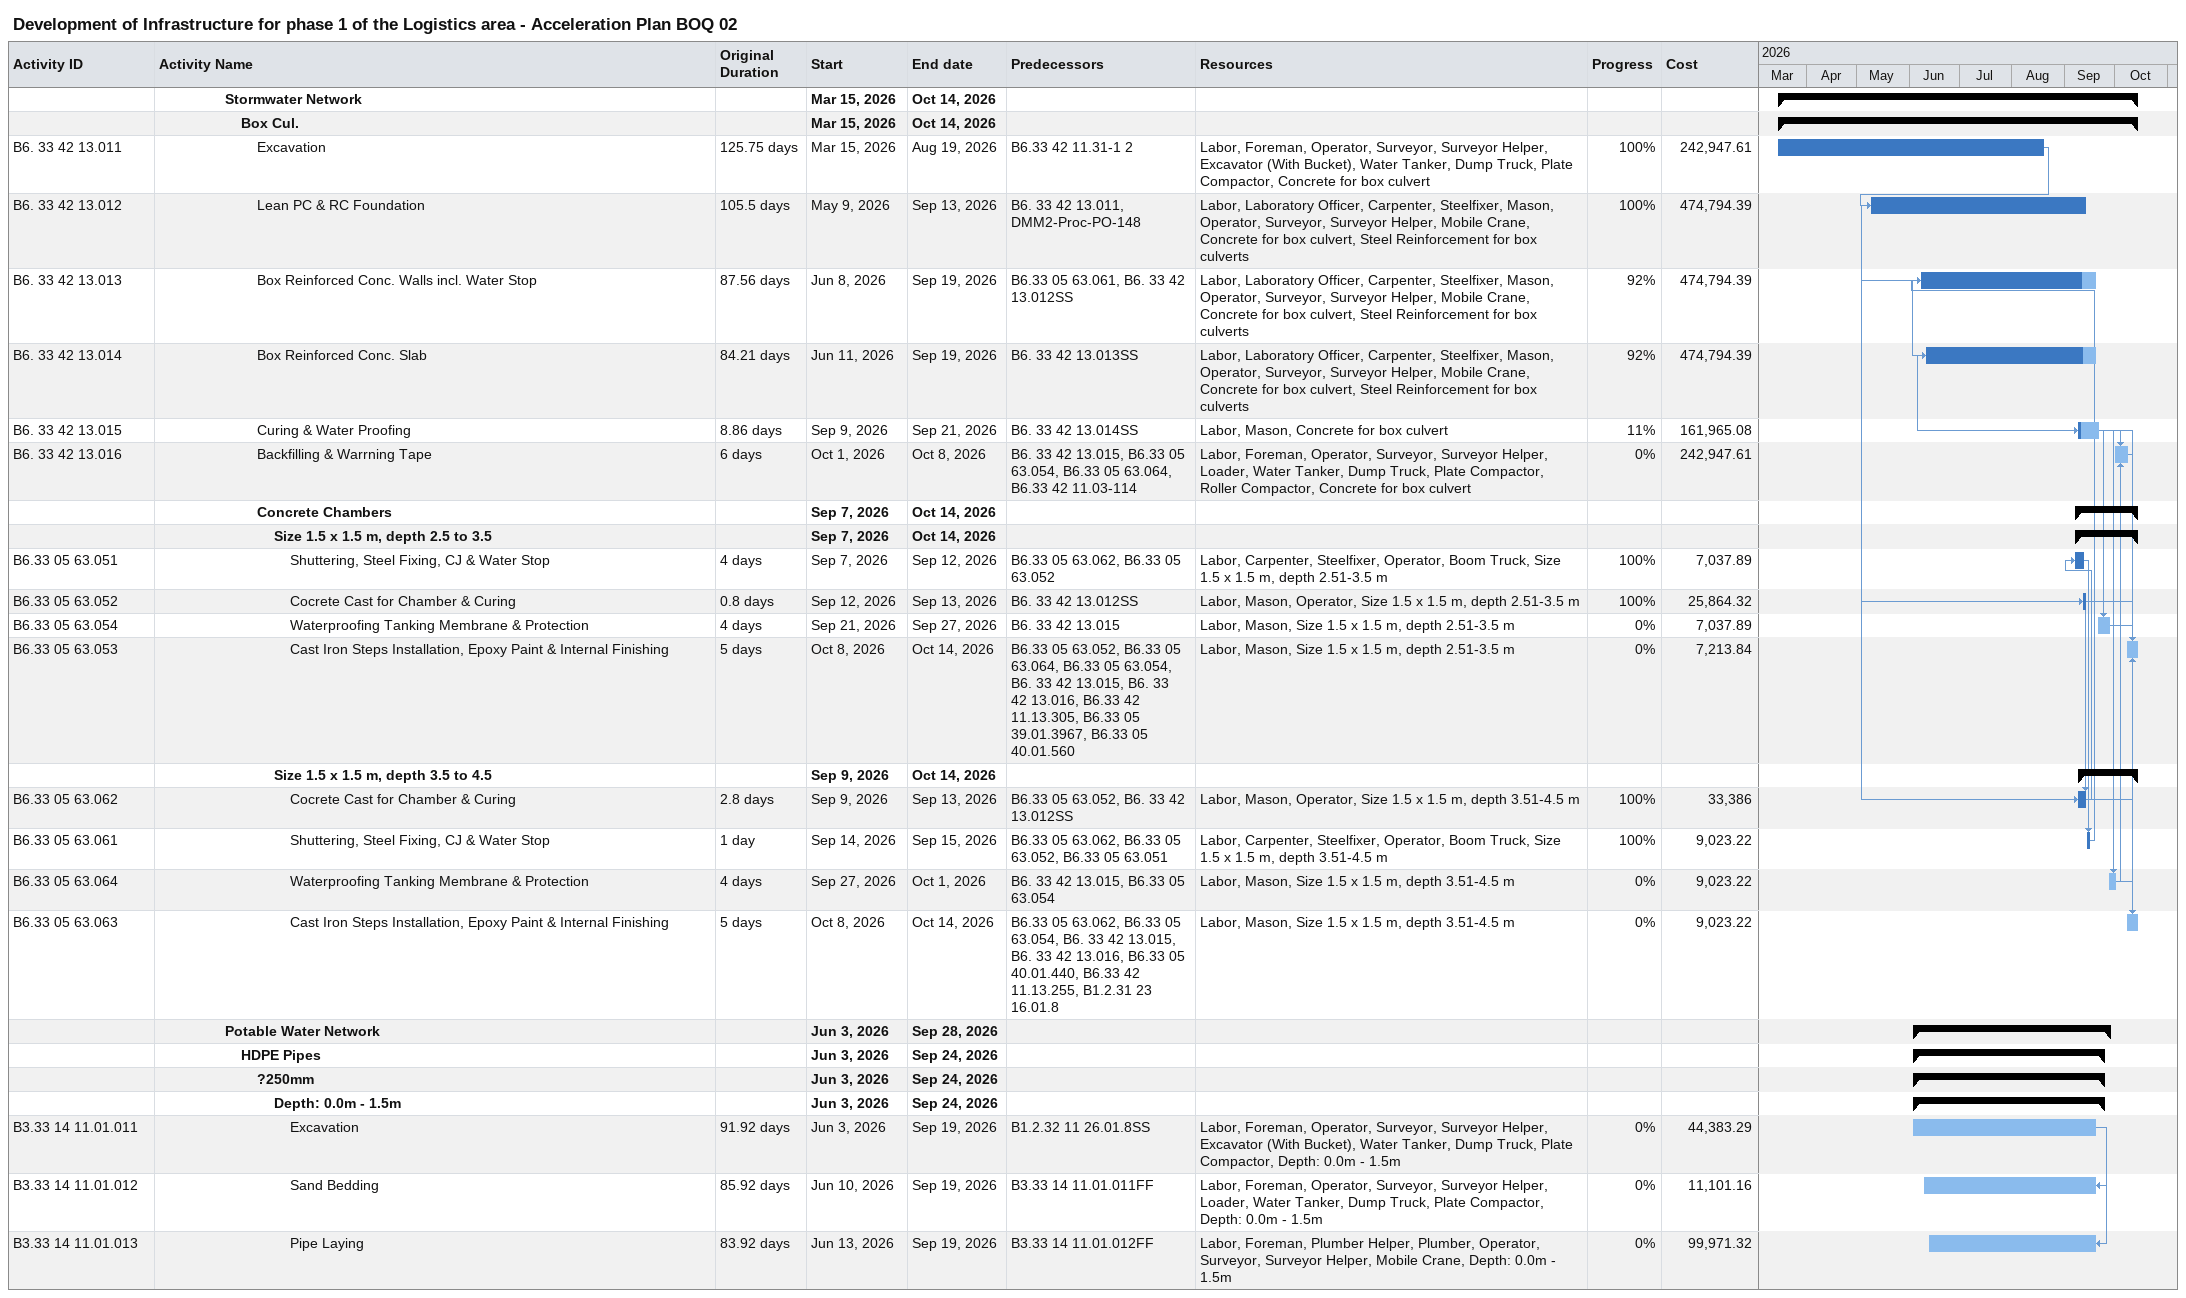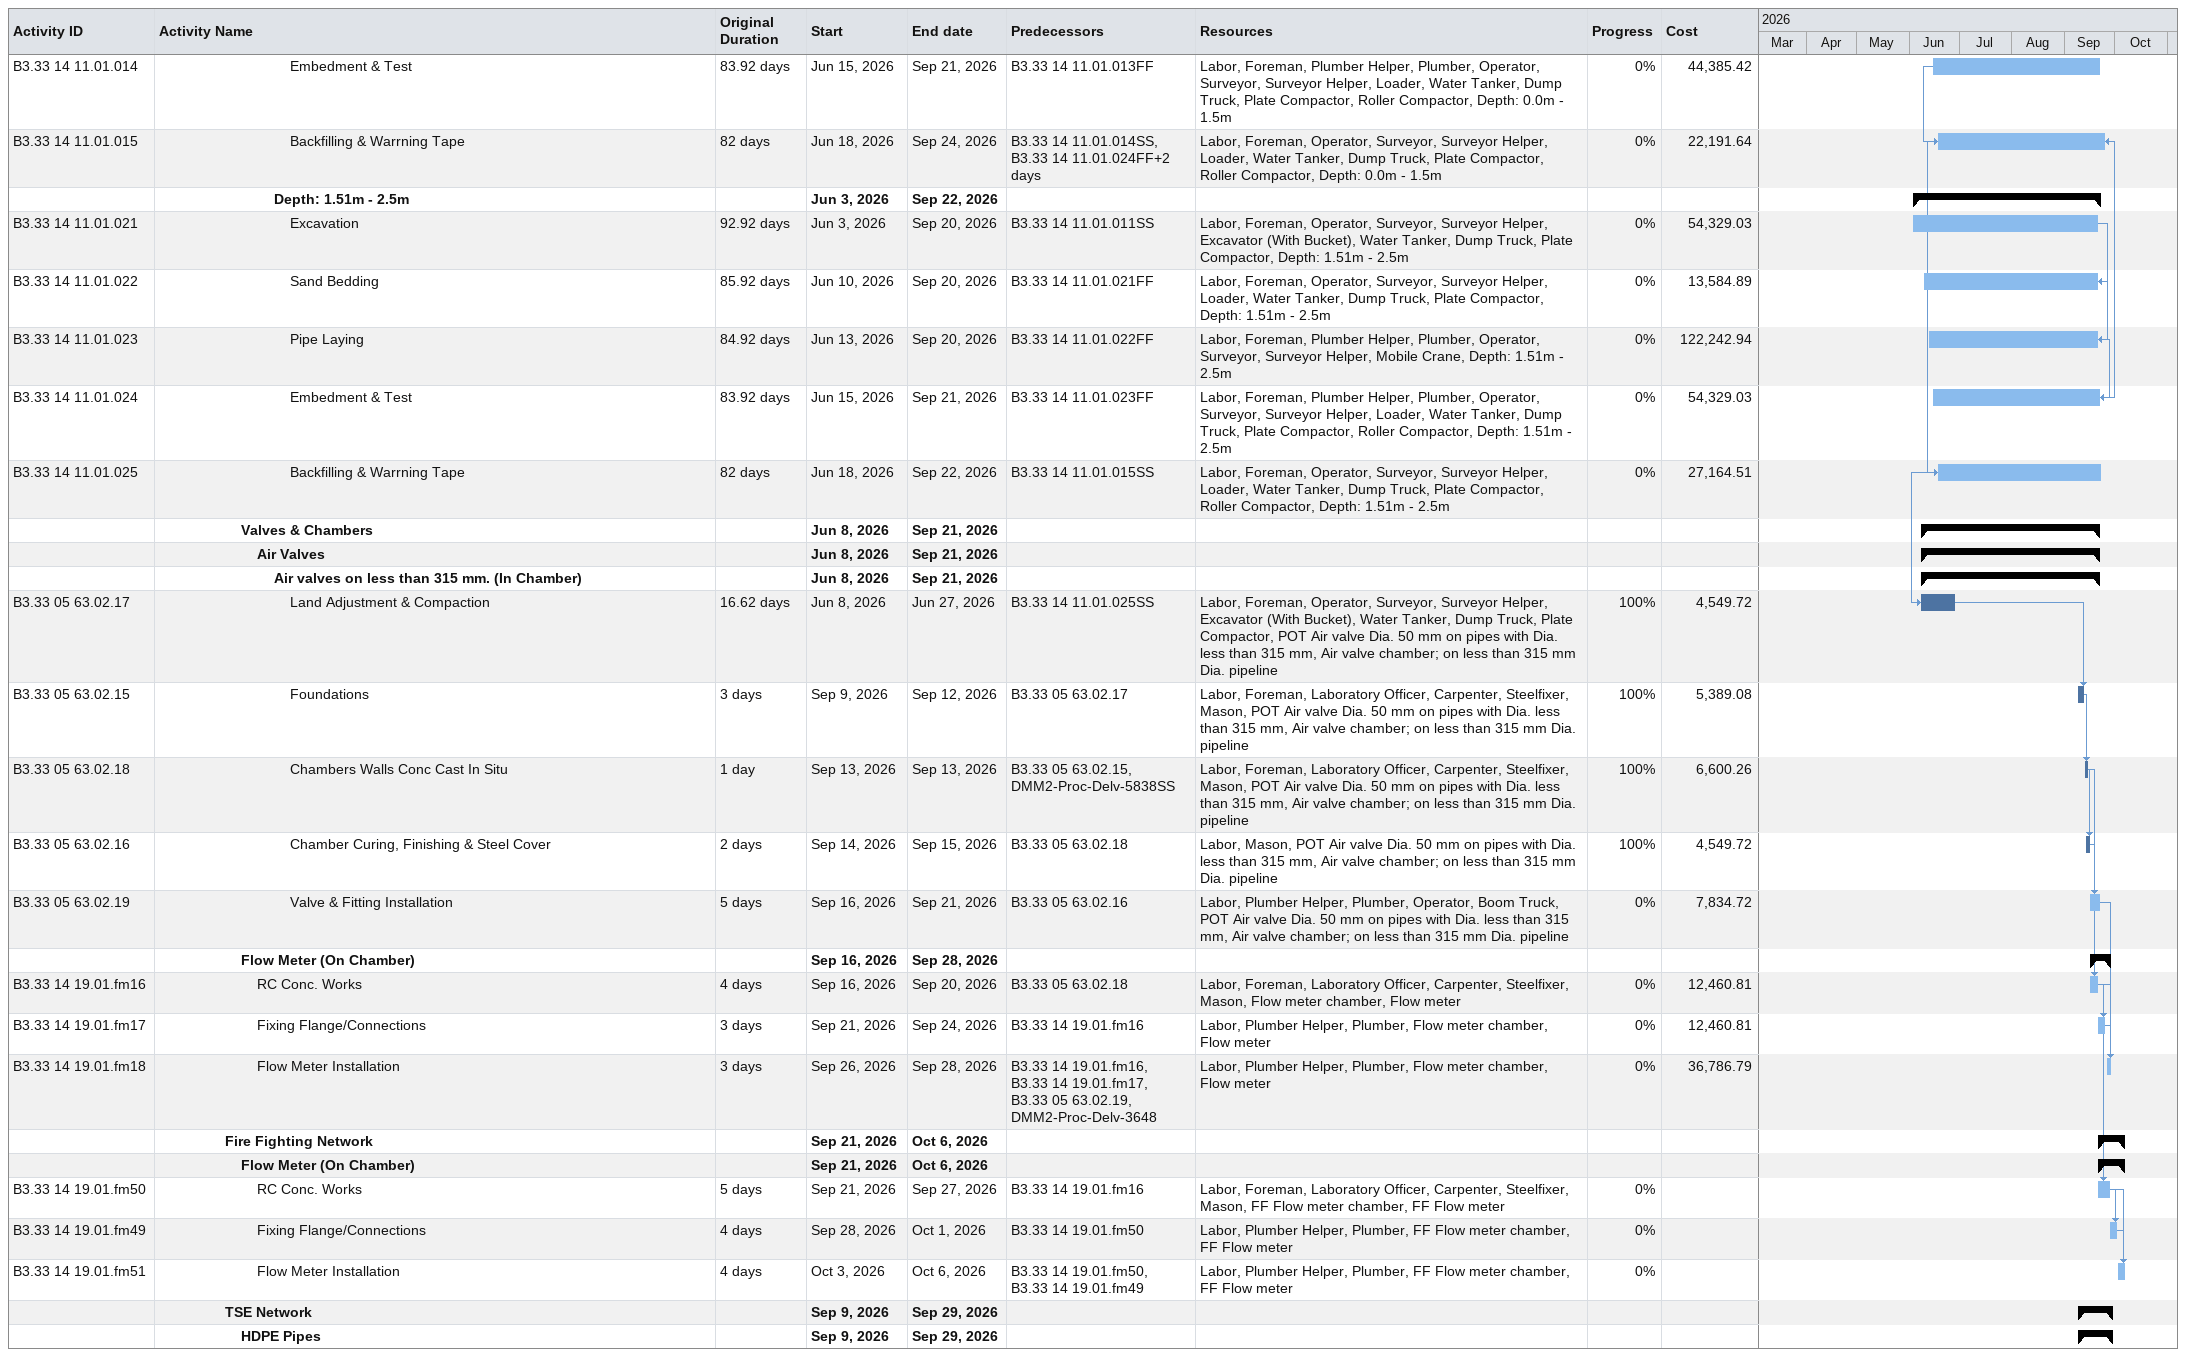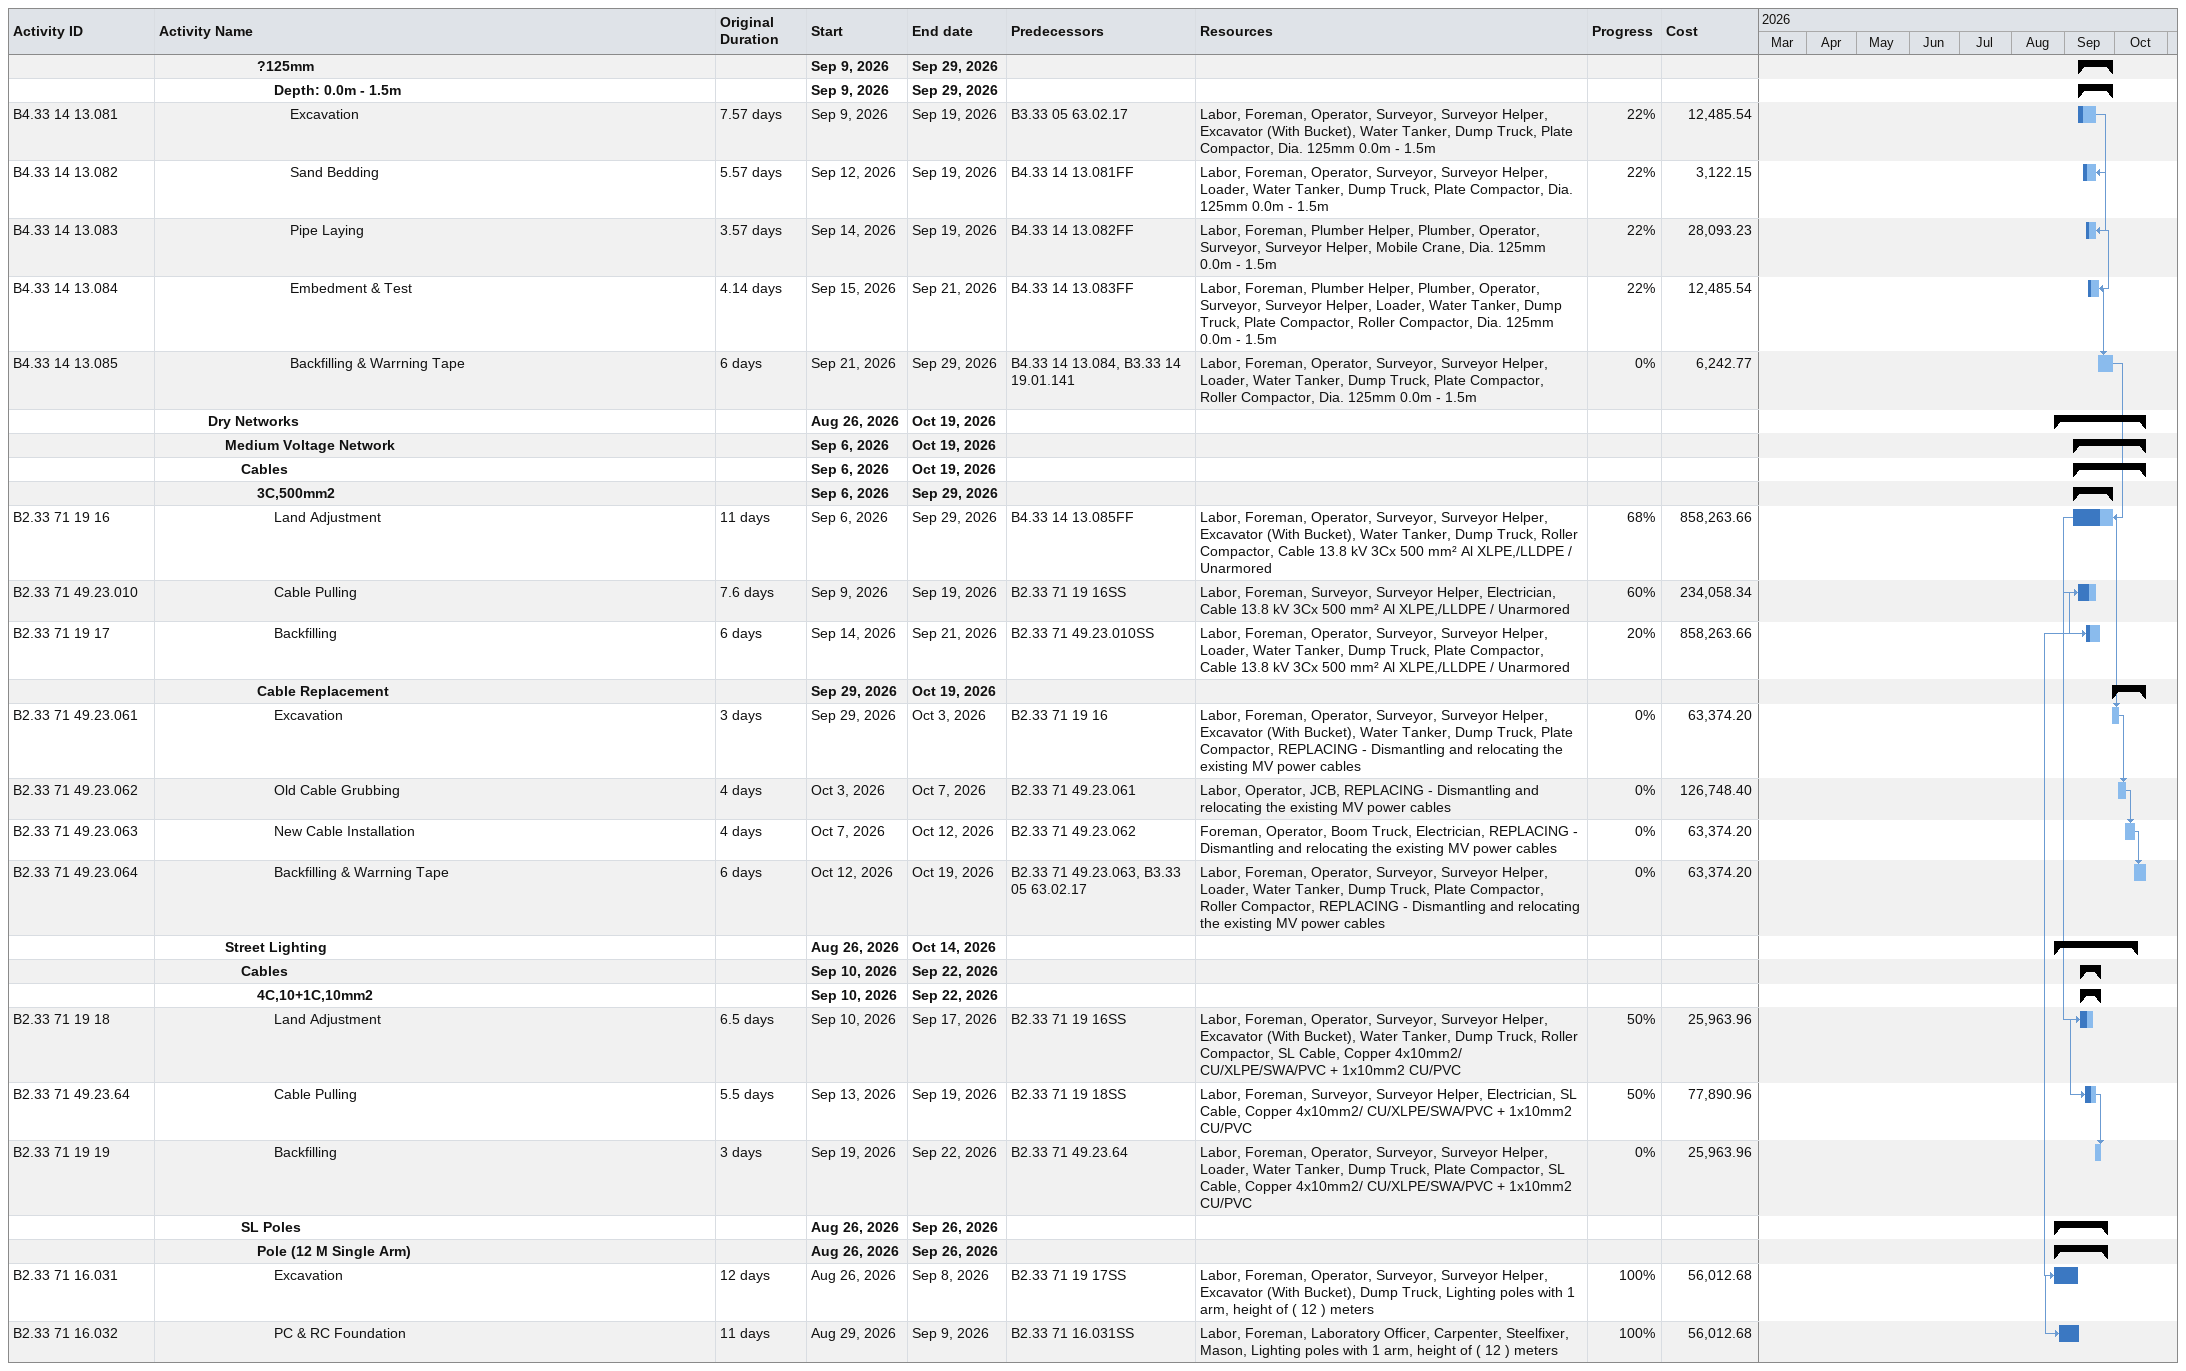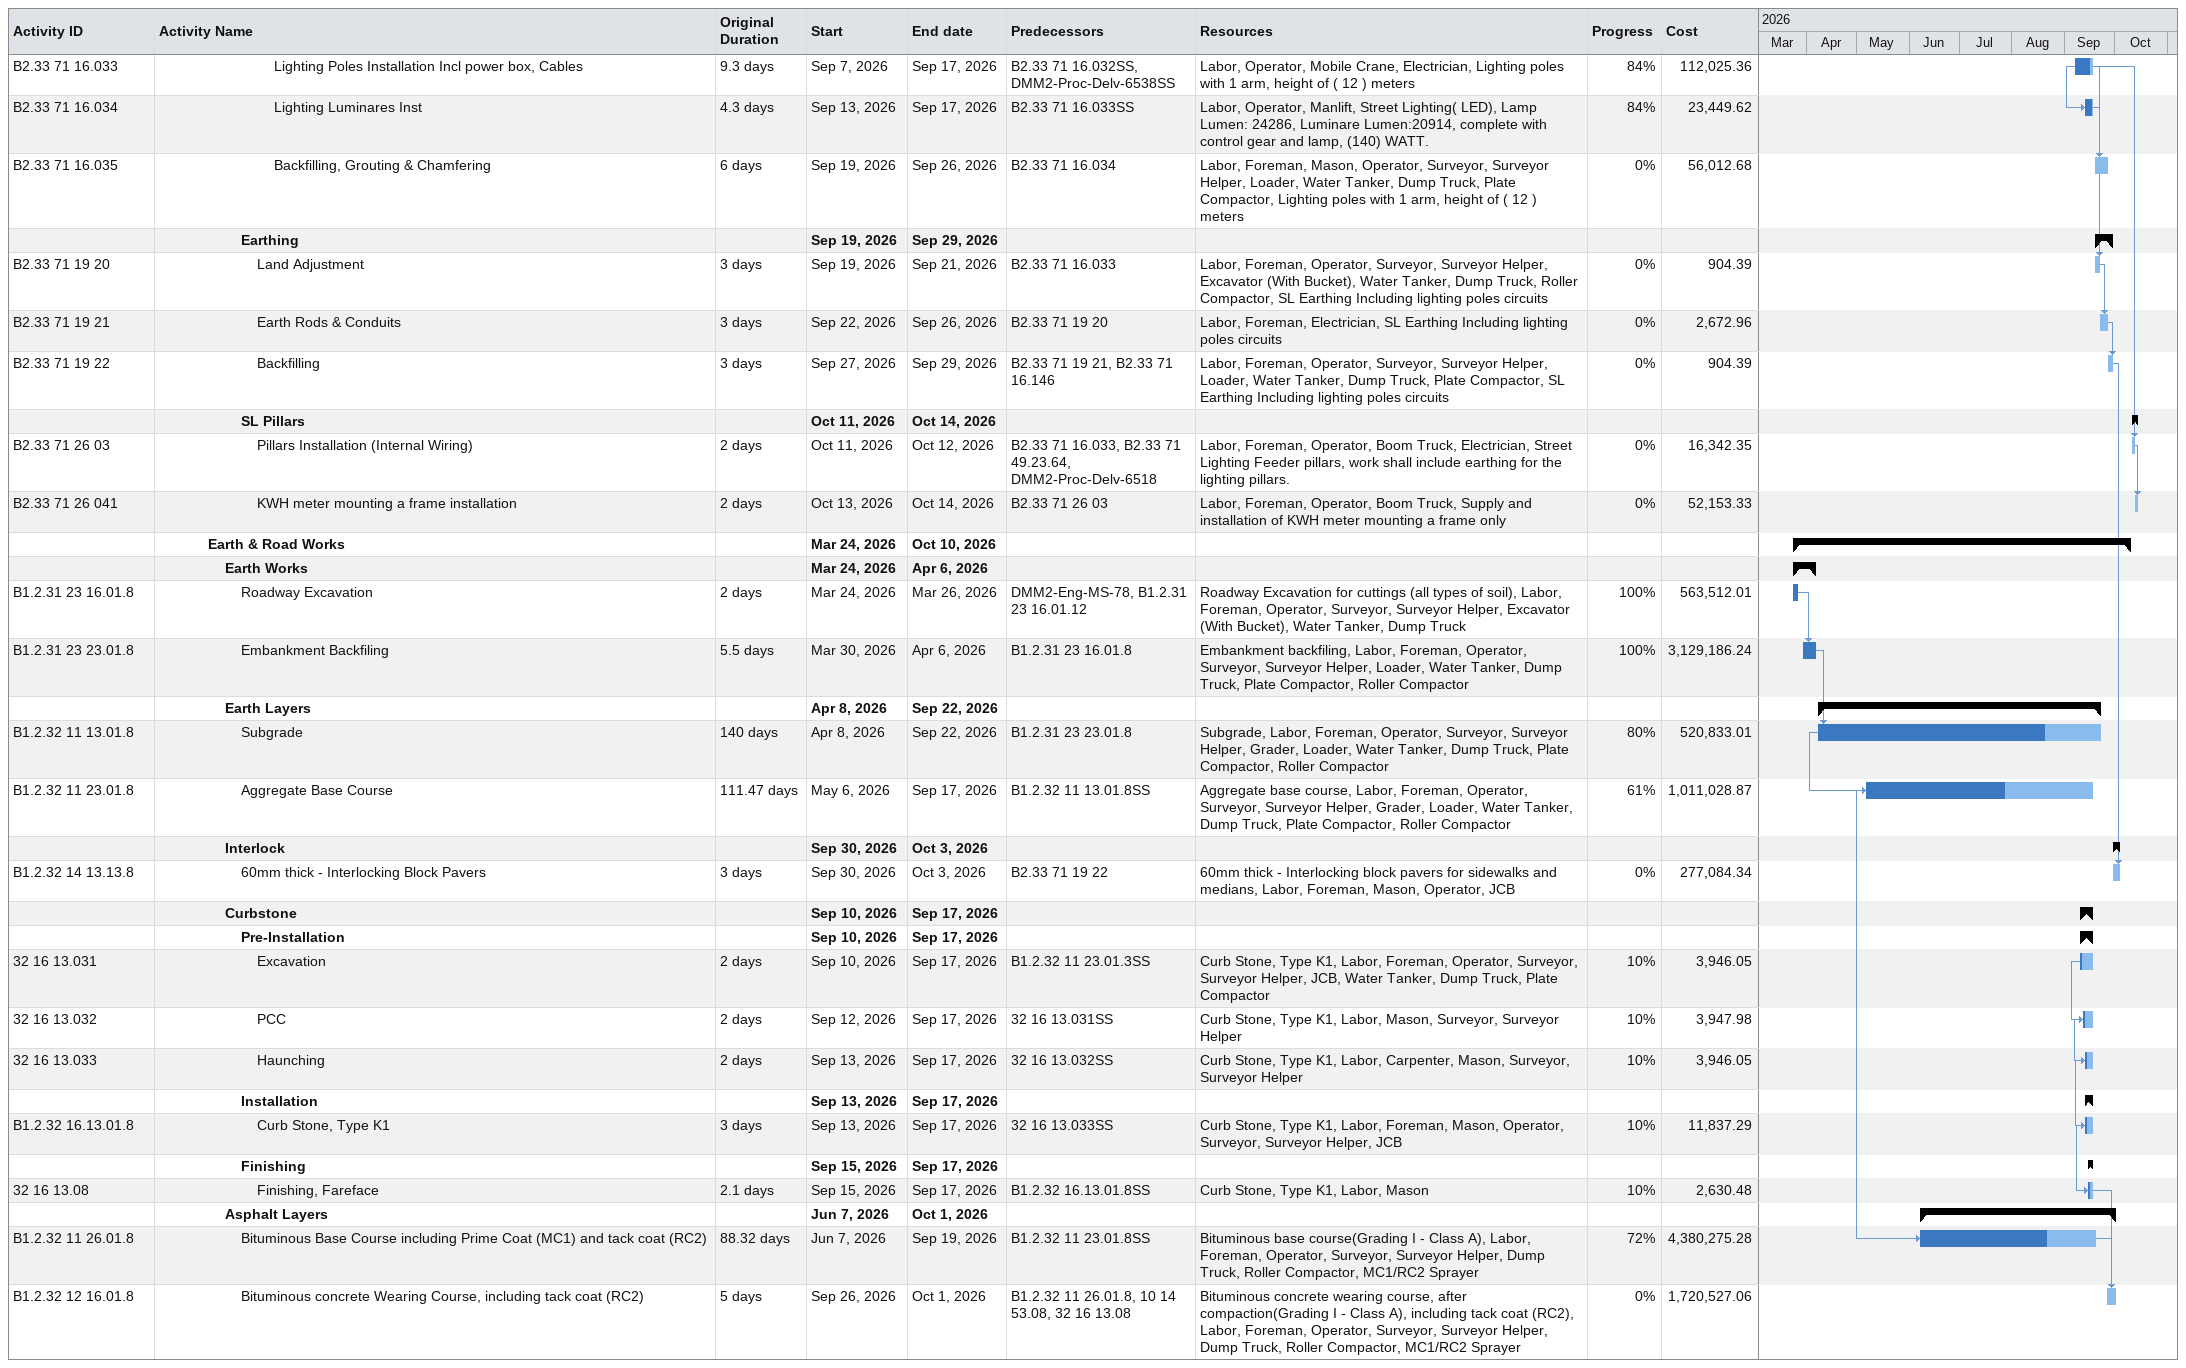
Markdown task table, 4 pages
Development of Infrastructure for phase 1 of the Logistics area - Acceleration Plan BOQ 02

| ID | Level | Task | Original duration | Start | Finish | Predecessors | Resources | % complete | Cost |
|---|---|---|---|---|---|---|---|---|---|
|  | 5 | **Stormwater Network** |  | 2026-03-15 | 2026-10-14 |  |  |  |  |
|  | 6 | **Box Cul.** |  | 2026-03-15 | 2026-10-14 |  |  |  |  |
| B6. 33 42 13.011 | 7 | Excavation | 125.75d | 2026-03-15 | 2026-08-19 | B6.33 42 11.31-1 2 | Labor, Foreman, Operator, Surveyor, Surveyor Helper, Excavator (With Bucket), Water Tanker, Dump Truck, Plate Compactor, Concrete for box culvert | 100 | 242947.61 |
| B6. 33 42 13.012 | 7 | Lean PC & RC Foundation | 105.5d | 2026-05-09 | 2026-09-13 | B6. 33 42 13.011, DMM2-Proc-PO-148 | Labor, Laboratory Officer, Carpenter, Steelfixer, Mason, Operator, Surveyor, Surveyor Helper, Mobile Crane, Concrete for box culvert, Steel Reinforcement for box culverts | 100 | 474794.39 |
| B6. 33 42 13.013 | 7 | Box Reinforced Conc. Walls incl. Water Stop | 87.56d | 2026-06-08 | 2026-09-19 | B6.33 05 63.061, B6. 33 42 13.012SS | Labor, Laboratory Officer, Carpenter, Steelfixer, Mason, Operator, Surveyor, Surveyor Helper, Mobile Crane, Concrete for box culvert, Steel Reinforcement for box culverts | 92 | 474794.39 |
| B6. 33 42 13.014 | 7 | Box Reinforced Conc. Slab | 84.21d | 2026-06-11 | 2026-09-19 | B6. 33 42 13.013SS | Labor, Laboratory Officer, Carpenter, Steelfixer, Mason, Operator, Surveyor, Surveyor Helper, Mobile Crane, Concrete for box culvert, Steel Reinforcement for box culverts | 92 | 474794.39 |
| B6. 33 42 13.015 | 7 | Curing & Water Proofing | 8.86d | 2026-09-09 | 2026-09-21 | B6. 33 42 13.014SS | Labor, Mason, Concrete for box culvert | 11 | 161965.08 |
| B6. 33 42 13.016 | 7 | Backfilling & Warrning Tape | 6d | 2026-10-01 | 2026-10-08 | B6. 33 42 13.015, B6.33 05 63.054, B6.33 05 63.064, B6.33 42 11.03-114 | Labor, Foreman, Operator, Surveyor, Surveyor Helper, Loader, Water Tanker, Dump Truck, Plate Compactor, Roller Compactor, Concrete for box culvert | 0 | 242947.61 |
|  | 7 | **Concrete Chambers** |  | 2026-09-07 | 2026-10-14 |  |  |  |  |
|  | 8 | **Size 1.5 x 1.5 m, depth 2.5 to 3.5** |  | 2026-09-07 | 2026-10-14 |  |  |  |  |
| B6.33 05 63.051 | 9 | Shuttering, Steel Fixing, CJ & Water Stop | 4d | 2026-09-07 | 2026-09-12 | B6.33 05 63.062, B6.33 05 63.052 | Labor, Carpenter, Steelfixer, Operator, Boom Truck, Size 1.5 x 1.5 m, depth 2.51-3.5 m | 100 | 7037.89 |
| B6.33 05 63.052 | 9 | Cocrete Cast for Chamber & Curing | 0.8d | 2026-09-12 | 2026-09-13 | B6. 33 42 13.012SS | Labor, Mason, Operator, Size 1.5 x 1.5 m, depth 2.51-3.5 m | 100 | 25864.32 |
| B6.33 05 63.054 | 9 | Waterproofing Tanking Membrane & Protection | 4d | 2026-09-21 | 2026-09-27 | B6. 33 42 13.015 | Labor, Mason, Size 1.5 x 1.5 m, depth 2.51-3.5 m | 0 | 7037.89 |
| B6.33 05 63.053 | 9 | Cast Iron Steps Installation, Epoxy Paint & Internal Finishing | 5d | 2026-10-08 | 2026-10-14 | B6.33 05 63.052, B6.33 05 63.064, B6.33 05 63.054, B6. 33 42 13.015, B6. 33 42 13.016, B6.33 42 11.13.305, B6.33 05 39.01.3967, B6.33 05 40.01.560 | Labor, Mason, Size 1.5 x 1.5 m, depth 2.51-3.5 m | 0 | 7213.84 |
|  | 8 | **Size 1.5 x 1.5 m, depth 3.5 to 4.5** |  | 2026-09-09 | 2026-10-14 |  |  |  |  |
| B6.33 05 63.062 | 9 | Cocrete Cast for Chamber & Curing | 2.8d | 2026-09-09 | 2026-09-13 | B6.33 05 63.052, B6. 33 42 13.012SS | Labor, Mason, Operator, Size 1.5 x 1.5 m, depth 3.51-4.5 m | 100 | 33386 |
| B6.33 05 63.061 | 9 | Shuttering, Steel Fixing, CJ & Water Stop | 1d | 2026-09-14 | 2026-09-15 | B6.33 05 63.062, B6.33 05 63.052, B6.33 05 63.051 | Labor, Carpenter, Steelfixer, Operator, Boom Truck, Size 1.5 x 1.5 m, depth 3.51-4.5 m | 100 | 9023.22 |
| B6.33 05 63.064 | 9 | Waterproofing Tanking Membrane & Protection | 4d | 2026-09-27 | 2026-10-01 | B6. 33 42 13.015, B6.33 05 63.054 | Labor, Mason, Size 1.5 x 1.5 m, depth 3.51-4.5 m | 0 | 9023.22 |
| B6.33 05 63.063 | 9 | Cast Iron Steps Installation, Epoxy Paint & Internal Finishing | 5d | 2026-10-08 | 2026-10-14 | B6.33 05 63.062, B6.33 05 63.054, B6. 33 42 13.015, B6. 33 42 13.016, B6.33 05 40.01.440, B6.33 42 11.13.255, B1.2.31 23 16.01.8 | Labor, Mason, Size 1.5 x 1.5 m, depth 3.51-4.5 m | 0 | 9023.22 |
|  | 5 | **Potable Water Network** |  | 2026-06-03 | 2026-09-28 |  |  |  |  |
|  | 6 | **HDPE Pipes** |  | 2026-06-03 | 2026-09-24 |  |  |  |  |
|  | 7 | **?250mm** |  | 2026-06-03 | 2026-09-24 |  |  |  |  |
|  | 8 | **Depth: 0.0m - 1.5m** |  | 2026-06-03 | 2026-09-24 |  |  |  |  |
| B3.33 14 11.01.011 | 9 | Excavation | 91.92d | 2026-06-03 | 2026-09-19 | B1.2.32 11 26.01.8SS | Labor, Foreman, Operator, Surveyor, Surveyor Helper, Excavator (With Bucket), Water Tanker, Dump Truck, Plate Compactor, Depth: 0.0m - 1.5m | 0 | 44383.29 |
| B3.33 14 11.01.012 | 9 | Sand Bedding | 85.92d | 2026-06-10 | 2026-09-19 | B3.33 14 11.01.011FF | Labor, Foreman, Operator, Surveyor, Surveyor Helper, Loader, Water Tanker, Dump Truck, Plate Compactor, Depth: 0.0m - 1.5m | 0 | 11101.16 |
| B3.33 14 11.01.013 | 9 | Pipe Laying | 83.92d | 2026-06-13 | 2026-09-19 | B3.33 14 11.01.012FF | Labor, Foreman, Plumber Helper, Plumber, Operator, Surveyor, Surveyor Helper, Mobile Crane, Depth: 0.0m - 1.5m | 0 | 99971.32 |
| B3.33 14 11.01.014 | 9 | Embedment & Test | 83.92d | 2026-06-15 | 2026-09-21 | B3.33 14 11.01.013FF | Labor, Foreman, Plumber Helper, Plumber, Operator, Surveyor, Surveyor Helper, Loader, Water Tanker, Dump Truck, Plate Compactor, Roller Compactor, Depth: 0.0m - 1.5m | 0 | 44385.42 |
| B3.33 14 11.01.015 | 9 | Backfilling & Warrning Tape | 82d | 2026-06-18 | 2026-09-24 | B3.33 14 11.01.014SS, B3.33 14 11.01.024FF+2d | Labor, Foreman, Operator, Surveyor, Surveyor Helper, Loader, Water Tanker, Dump Truck, Plate Compactor, Roller Compactor, Depth: 0.0m - 1.5m | 0 | 22191.64 |
|  | 8 | **Depth: 1.51m - 2.5m** |  | 2026-06-03 | 2026-09-22 |  |  |  |  |
| B3.33 14 11.01.021 | 9 | Excavation | 92.92d | 2026-06-03 | 2026-09-20 | B3.33 14 11.01.011SS | Labor, Foreman, Operator, Surveyor, Surveyor Helper, Excavator (With Bucket), Water Tanker, Dump Truck, Plate Compactor, Depth: 1.51m - 2.5m | 0 | 54329.03 |
| B3.33 14 11.01.022 | 9 | Sand Bedding | 85.92d | 2026-06-10 | 2026-09-20 | B3.33 14 11.01.021FF | Labor, Foreman, Operator, Surveyor, Surveyor Helper, Loader, Water Tanker, Dump Truck, Plate Compactor, Depth: 1.51m - 2.5m | 0 | 13584.89 |
| B3.33 14 11.01.023 | 9 | Pipe Laying | 84.92d | 2026-06-13 | 2026-09-20 | B3.33 14 11.01.022FF | Labor, Foreman, Plumber Helper, Plumber, Operator, Surveyor, Surveyor Helper, Mobile Crane, Depth: 1.51m - 2.5m | 0 | 122242.94 |
| B3.33 14 11.01.024 | 9 | Embedment & Test | 83.92d | 2026-06-15 | 2026-09-21 | B3.33 14 11.01.023FF | Labor, Foreman, Plumber Helper, Plumber, Operator, Surveyor, Surveyor Helper, Loader, Water Tanker, Dump Truck, Plate Compactor, Roller Compactor, Depth: 1.51m - 2.5m | 0 | 54329.03 |
| B3.33 14 11.01.025 | 9 | Backfilling & Warrning Tape | 82d | 2026-06-18 | 2026-09-22 | B3.33 14 11.01.015SS | Labor, Foreman, Operator, Surveyor, Surveyor Helper, Loader, Water Tanker, Dump Truck, Plate Compactor, Roller Compactor, Depth: 1.51m - 2.5m | 0 | 27164.51 |
|  | 6 | **Valves & Chambers** |  | 2026-06-08 | 2026-09-21 |  |  |  |  |
|  | 7 | **Air Valves** |  | 2026-06-08 | 2026-09-21 |  |  |  |  |
|  | 8 | **Air valves on less than 315 mm. (In Chamber)** |  | 2026-06-08 | 2026-09-21 |  |  |  |  |
| B3.33 05 63.02.17 | 9 | Land Adjustment & Compaction | 16.62d | 2026-06-08 | 2026-06-27 | B3.33 14 11.01.025SS | Labor, Foreman, Operator, Surveyor, Surveyor Helper, Excavator (With Bucket), Water Tanker, Dump Truck, Plate Compactor, POT Air valve Dia. 50 mm on pipes with Dia. less than 315 mm, Air valve chamber; on less than 315 mm Dia. pipeline | 100 | 4549.72 |
| B3.33 05 63.02.15 | 9 | Foundations | 3d | 2026-09-09 | 2026-09-12 | B3.33 05 63.02.17 | Labor, Foreman, Laboratory Officer, Carpenter, Steelfixer, Mason, POT Air valve Dia. 50 mm on pipes with Dia. less than 315 mm, Air valve chamber; on less than 315 mm Dia. pipeline | 100 | 5389.08 |
| B3.33 05 63.02.18 | 9 | Chambers Walls Conc Cast In Situ | 1d | 2026-09-13 | 2026-09-13 | B3.33 05 63.02.15, DMM2-Proc-Delv-5838SS | Labor, Foreman, Laboratory Officer, Carpenter, Steelfixer, Mason, POT Air valve Dia. 50 mm on pipes with Dia. less than 315 mm, Air valve chamber; on less than 315 mm Dia. pipeline | 100 | 6600.26 |
| B3.33 05 63.02.16 | 9 | Chamber Curing, Finishing & Steel Cover | 2d | 2026-09-14 | 2026-09-15 | B3.33 05 63.02.18 | Labor, Mason, POT Air valve Dia. 50 mm on pipes with Dia. less than 315 mm, Air valve chamber; on less than 315 mm Dia. pipeline | 100 | 4549.72 |
| B3.33 05 63.02.19 | 9 | Valve & Fitting Installation | 5d | 2026-09-16 | 2026-09-21 | B3.33 05 63.02.16 | Labor, Plumber Helper, Plumber, Operator, Boom Truck, POT Air valve Dia. 50 mm on pipes with Dia. less than 315 mm, Air valve chamber; on less than 315 mm Dia. pipeline | 0 | 7834.72 |
|  | 6 | **Flow Meter (On Chamber)** |  | 2026-09-16 | 2026-09-28 |  |  |  |  |
| B3.33 14 19.01.fm16 | 7 | RC Conc. Works | 4d | 2026-09-16 | 2026-09-20 | B3.33 05 63.02.18 | Labor, Foreman, Laboratory Officer, Carpenter, Steelfixer, Mason, Flow meter chamber, Flow meter | 0 | 12460.81 |
| B3.33 14 19.01.fm17 | 7 | Fixing Flange/Connections | 3d | 2026-09-21 | 2026-09-24 | B3.33 14 19.01.fm16 | Labor, Plumber Helper, Plumber, Flow meter chamber, Flow meter | 0 | 12460.81 |
| B3.33 14 19.01.fm18 | 7 | Flow Meter Installation | 3d | 2026-09-26 | 2026-09-28 | B3.33 14 19.01.fm16, B3.33 14 19.01.fm17, B3.33 05 63.02.19, DMM2-Proc-Delv-3648 | Labor, Plumber Helper, Plumber, Flow meter chamber, Flow meter | 0 | 36786.79 |
|  | 5 | **Fire Fighting Network** |  | 2026-09-21 | 2026-10-06 |  |  |  |  |
|  | 6 | **Flow Meter (On Chamber)** |  | 2026-09-21 | 2026-10-06 |  |  |  |  |
| B3.33 14 19.01.fm50 | 7 | RC Conc. Works | 5d | 2026-09-21 | 2026-09-27 | B3.33 14 19.01.fm16 | Labor, Foreman, Laboratory Officer, Carpenter, Steelfixer, Mason, FF Flow meter chamber, FF Flow meter | 0 |  |
| B3.33 14 19.01.fm49 | 7 | Fixing Flange/Connections | 4d | 2026-09-28 | 2026-10-01 | B3.33 14 19.01.fm50 | Labor, Plumber Helper, Plumber, FF Flow meter chamber, FF Flow meter | 0 |  |
| B3.33 14 19.01.fm51 | 7 | Flow Meter Installation | 4d | 2026-10-03 | 2026-10-06 | B3.33 14 19.01.fm50, B3.33 14 19.01.fm49 | Labor, Plumber Helper, Plumber, FF Flow meter chamber, FF Flow meter | 0 |  |
|  | 5 | **TSE Network** |  | 2026-09-09 | 2026-09-29 |  |  |  |  |
|  | 6 | **HDPE Pipes** |  | 2026-09-09 | 2026-09-29 |  |  |  |  |
|  | 7 | **?125mm** |  | 2026-09-09 | 2026-09-29 |  |  |  |  |
|  | 8 | **Depth: 0.0m - 1.5m** |  | 2026-09-09 | 2026-09-29 |  |  |  |  |
| B4.33 14 13.081 | 9 | Excavation | 7.57d | 2026-09-09 | 2026-09-19 | B3.33 05 63.02.17 | Labor, Foreman, Operator, Surveyor, Surveyor Helper, Excavator (With Bucket), Water Tanker, Dump Truck, Plate Compactor, Dia. 125mm 0.0m - 1.5m | 22 | 12485.54 |
| B4.33 14 13.082 | 9 | Sand Bedding | 5.57d | 2026-09-12 | 2026-09-19 | B4.33 14 13.081FF | Labor, Foreman, Operator, Surveyor, Surveyor Helper, Loader, Water Tanker, Dump Truck, Plate Compactor, Dia. 125mm 0.0m - 1.5m | 22 | 3122.15 |
| B4.33 14 13.083 | 9 | Pipe Laying | 3.57d | 2026-09-14 | 2026-09-19 | B4.33 14 13.082FF | Labor, Foreman, Plumber Helper, Plumber, Operator, Surveyor, Surveyor Helper, Mobile Crane, Dia. 125mm 0.0m - 1.5m | 22 | 28093.23 |
| B4.33 14 13.084 | 9 | Embedment & Test | 4.14d | 2026-09-15 | 2026-09-21 | B4.33 14 13.083FF | Labor, Foreman, Plumber Helper, Plumber, Operator, Surveyor, Surveyor Helper, Loader, Water Tanker, Dump Truck, Plate Compactor, Roller Compactor, Dia. 125mm 0.0m - 1.5m | 22 | 12485.54 |
| B4.33 14 13.085 | 9 | Backfilling & Warrning Tape | 6d | 2026-09-21 | 2026-09-29 | B4.33 14 13.084, B3.33 14 19.01.141 | Labor, Foreman, Operator, Surveyor, Surveyor Helper, Loader, Water Tanker, Dump Truck, Plate Compactor, Roller Compactor, Dia. 125mm 0.0m - 1.5m | 0 | 6242.77 |
|  | 4 | **Dry Networks** |  | 2026-08-26 | 2026-10-19 |  |  |  |  |
|  | 5 | **Medium Voltage Network** |  | 2026-09-06 | 2026-10-19 |  |  |  |  |
|  | 6 | **Cables** |  | 2026-09-06 | 2026-10-19 |  |  |  |  |
|  | 7 | **3C,500mm2** |  | 2026-09-06 | 2026-09-29 |  |  |  |  |
| B2.33 71 19 16 | 8 | Land Adjustment | 11d | 2026-09-06 | 2026-09-29 | B4.33 14 13.085FF | Labor, Foreman, Operator, Surveyor, Surveyor Helper, Excavator (With Bucket), Water Tanker, Dump Truck, Roller Compactor, Cable 13.8 kV 3Cx 500 mm² Al XLPE,/LLDPE / Unarmored | 68 | 858263.66 |
| B2.33 71 49.23.010 | 8 | Cable Pulling | 7.6d | 2026-09-09 | 2026-09-19 | B2.33 71 19 16SS | Labor, Foreman, Surveyor, Surveyor Helper, Electrician, Cable 13.8 kV 3Cx 500 mm² Al XLPE,/LLDPE / Unarmored | 60 | 234058.34 |
| B2.33 71 19 17 | 8 | Backfilling | 6d | 2026-09-14 | 2026-09-21 | B2.33 71 49.23.010SS | Labor, Foreman, Operator, Surveyor, Surveyor Helper, Loader, Water Tanker, Dump Truck, Plate Compactor, Cable 13.8 kV 3Cx 500 mm² Al XLPE,/LLDPE / Unarmored | 20 | 858263.66 |
|  | 7 | **Cable Replacement** |  | 2026-09-29 | 2026-10-19 |  |  |  |  |
| B2.33 71 49.23.061 | 8 | Excavation | 3d | 2026-09-29 | 2026-10-03 | B2.33 71 19 16 | Labor, Foreman, Operator, Surveyor, Surveyor Helper, Excavator (With Bucket), Water Tanker, Dump Truck, Plate Compactor, REPLACING - Dismantling and relocating the existing MV power cables | 0 | 63374.20 |
| B2.33 71 49.23.062 | 8 | Old Cable Grubbing | 4d | 2026-10-03 | 2026-10-07 | B2.33 71 49.23.061 | Labor, Operator, JCB, REPLACING - Dismantling and relocating the existing MV power cables | 0 | 126748.40 |
| B2.33 71 49.23.063 | 8 | New Cable Installation | 4d | 2026-10-07 | 2026-10-12 | B2.33 71 49.23.062 | Foreman, Operator, Boom Truck, Electrician, REPLACING - Dismantling and relocating the existing MV power cables | 0 | 63374.20 |
| B2.33 71 49.23.064 | 8 | Backfilling & Warrning Tape | 6d | 2026-10-12 | 2026-10-19 | B2.33 71 49.23.063, B3.33 05 63.02.17 | Labor, Foreman, Operator, Surveyor, Surveyor Helper, Loader, Water Tanker, Dump Truck, Plate Compactor, Roller Compactor, REPLACING - Dismantling and relocating the existing MV power cables | 0 | 63374.20 |
|  | 5 | **Street Lighting** |  | 2026-08-26 | 2026-10-14 |  |  |  |  |
|  | 6 | **Cables** |  | 2026-09-10 | 2026-09-22 |  |  |  |  |
|  | 7 | **4C,10+1C,10mm2** |  | 2026-09-10 | 2026-09-22 |  |  |  |  |
| B2.33 71 19 18 | 8 | Land Adjustment | 6.5d | 2026-09-10 | 2026-09-17 | B2.33 71 19 16SS | Labor, Foreman, Operator, Surveyor, Surveyor Helper, Excavator (With Bucket), Water Tanker, Dump Truck, Roller Compactor, SL Cable, Copper 4x10mm2/ CU/XLPE/SWA/PVC + 1x10mm2 CU/PVC | 50 | 25963.96 |
| B2.33 71 49.23.64 | 8 | Cable Pulling | 5.5d | 2026-09-13 | 2026-09-19 | B2.33 71 19 18SS | Labor, Foreman, Surveyor, Surveyor Helper, Electrician, SL Cable, Copper 4x10mm2/ CU/XLPE/SWA/PVC + 1x10mm2 CU/PVC | 50 | 77890.96 |
| B2.33 71 19 19 | 8 | Backfilling | 3d | 2026-09-19 | 2026-09-22 | B2.33 71 49.23.64 | Labor, Foreman, Operator, Surveyor, Surveyor Helper, Loader, Water Tanker, Dump Truck, Plate Compactor, SL Cable, Copper 4x10mm2/ CU/XLPE/SWA/PVC + 1x10mm2 CU/PVC | 0 | 25963.96 |
|  | 6 | **SL Poles** |  | 2026-08-26 | 2026-09-26 |  |  |  |  |
|  | 7 | **Pole (12 M Single Arm)** |  | 2026-08-26 | 2026-09-26 |  |  |  |  |
| B2.33 71 16.031 | 8 | Excavation | 12d | 2026-08-26 | 2026-09-08 | B2.33 71 19 17SS | Labor, Foreman, Operator, Surveyor, Surveyor Helper, Excavator (With Bucket), Dump Truck, Lighting poles with 1 arm, height of ( 12 ) meters | 100 | 56012.68 |
| B2.33 71 16.032 | 8 | PC & RC Foundation | 11d | 2026-08-29 | 2026-09-09 | B2.33 71 16.031SS | Labor, Foreman, Laboratory Officer, Carpenter, Steelfixer, Mason, Lighting poles with 1 arm, height of ( 12 ) meters | 100 | 56012.68 |
| B2.33 71 16.033 | 8 | Lighting Poles Installation Incl power box, Cables | 9.3d | 2026-09-07 | 2026-09-17 | B2.33 71 16.032SS, DMM2-Proc-Delv-6538SS | Labor, Operator, Mobile Crane, Electrician, Lighting poles with 1 arm, height of ( 12 ) meters | 84 | 112025.36 |
| B2.33 71 16.034 | 8 | Lighting Luminares Inst | 4.3d | 2026-09-13 | 2026-09-17 | B2.33 71 16.033SS | Labor, Operator, Manlift, Street Lighting( LED), Lamp Lumen: 24286, Luminare Lumen:20914, complete with control gear and lamp, (140) WATT. | 84 | 23449.62 |
| B2.33 71 16.035 | 8 | Backfilling, Grouting & Chamfering | 6d | 2026-09-19 | 2026-09-26 | B2.33 71 16.034 | Labor, Foreman, Mason, Operator, Surveyor, Surveyor Helper, Loader, Water Tanker, Dump Truck, Plate Compactor, Lighting poles with 1 arm, height of ( 12 ) meters | 0 | 56012.68 |
|  | 6 | **Earthing** |  | 2026-09-19 | 2026-09-29 |  |  |  |  |
| B2.33 71 19 20 | 7 | Land Adjustment | 3d | 2026-09-19 | 2026-09-21 | B2.33 71 16.033 | Labor, Foreman, Operator, Surveyor, Surveyor Helper, Excavator (With Bucket), Water Tanker, Dump Truck, Roller Compactor, SL Earthing Including lighting poles circuits | 0 | 904.39 |
| B2.33 71 19 21 | 7 | Earth Rods & Conduits | 3d | 2026-09-22 | 2026-09-26 | B2.33 71 19 20 | Labor, Foreman, Electrician, SL Earthing Including lighting poles circuits | 0 | 2672.96 |
| B2.33 71 19 22 | 7 | Backfilling | 3d | 2026-09-27 | 2026-09-29 | B2.33 71 19 21, B2.33 71 16.146 | Labor, Foreman, Operator, Surveyor, Surveyor Helper, Loader, Water Tanker, Dump Truck, Plate Compactor, SL Earthing Including lighting poles circuits | 0 | 904.39 |
|  | 6 | **SL Pillars** |  | 2026-10-11 | 2026-10-14 |  |  |  |  |
| B2.33 71 26 03 | 7 | Pillars Installation (Internal Wiring) | 2d | 2026-10-11 | 2026-10-12 | B2.33 71 16.033, B2.33 71 49.23.64, DMM2-Proc-Delv-6518 | Labor, Foreman, Operator, Boom Truck, Electrician, Street Lighting Feeder pillars, work shall include earthing for the lighting pillars. | 0 | 16342.35 |
| B2.33 71 26 041 | 7 | KWH meter mounting a frame installation | 2d | 2026-10-13 | 2026-10-14 | B2.33 71 26 03 | Labor, Foreman, Operator, Boom Truck, Supply and installation of KWH meter mounting a frame only | 0 | 52153.33 |
|  | 4 | **Earth & Road Works** |  | 2026-03-24 | 2026-10-10 |  |  |  |  |
|  | 5 | **Earth Works** |  | 2026-03-24 | 2026-04-06 |  |  |  |  |
| B1.2.31 23 16.01.8 | 6 | Roadway Excavation | 2d | 2026-03-24 | 2026-03-26 | DMM2-Eng-MS-78, B1.2.31 23 16.01.12 | Roadway Excavation for cuttings (all types of soil), Labor, Foreman, Operator, Surveyor, Surveyor Helper, Excavator (With Bucket), Water Tanker, Dump Truck | 100 | 563512.01 |
| B1.2.31 23 23.01.8 | 6 | Embankment Backfiling | 5.5d | 2026-03-30 | 2026-04-06 | B1.2.31 23 16.01.8 | Embankment backfiling, Labor, Foreman, Operator, Surveyor, Surveyor Helper, Loader, Water Tanker, Dump Truck, Plate Compactor, Roller Compactor | 100 | 3129186.24 |
|  | 5 | **Earth Layers** |  | 2026-04-08 | 2026-09-22 |  |  |  |  |
| B1.2.32 11 13.01.8 | 6 | Subgrade | 140d | 2026-04-08 | 2026-09-22 | B1.2.31 23 23.01.8 | Subgrade, Labor, Foreman, Operator, Surveyor, Surveyor Helper, Grader, Loader, Water Tanker, Dump Truck, Plate Compactor, Roller Compactor | 80 | 520833.01 |
| B1.2.32 11 23.01.8 | 6 | Aggregate Base Course | 111.47d | 2026-05-06 | 2026-09-17 | B1.2.32 11 13.01.8SS | Aggregate base course, Labor, Foreman, Operator, Surveyor, Surveyor Helper, Grader, Loader, Water Tanker, Dump Truck, Plate Compactor, Roller Compactor | 61 | 1011028.87 |
|  | 5 | **Interlock** |  | 2026-09-30 | 2026-10-03 |  |  |  |  |
| B1.2.32 14 13.13.8 | 6 | 60mm thick - Interlocking Block Pavers | 3d | 2026-09-30 | 2026-10-03 | B2.33 71 19 22 | 60mm thick - Interlocking block pavers for sidewalks and medians, Labor, Foreman, Mason, Operator, JCB | 0 | 277084.34 |
|  | 5 | **Curbstone** |  | 2026-09-10 | 2026-09-17 |  |  |  |  |
|  | 6 | **Pre-Installation** |  | 2026-09-10 | 2026-09-17 |  |  |  |  |
| 32 16 13.031 | 7 | Excavation | 2d | 2026-09-10 | 2026-09-17 | B1.2.32 11 23.01.3SS | Curb Stone, Type K1, Labor, Foreman, Operator, Surveyor, Surveyor Helper, JCB, Water Tanker, Dump Truck, Plate Compactor | 10 | 3946.05 |
| 32 16 13.032 | 7 | PCC | 2d | 2026-09-12 | 2026-09-17 | 32 16 13.031SS | Curb Stone, Type K1, Labor, Mason, Surveyor, Surveyor Helper | 10 | 3947.98 |
| 32 16 13.033 | 7 | Haunching | 2d | 2026-09-13 | 2026-09-17 | 32 16 13.032SS | Curb Stone, Type K1, Labor, Carpenter, Mason, Surveyor, Surveyor Helper | 10 | 3946.05 |
|  | 6 | **Installation** |  | 2026-09-13 | 2026-09-17 |  |  |  |  |
| B1.2.32 16.13.01.8 | 7 | Curb Stone, Type K1 | 3d | 2026-09-13 | 2026-09-17 | 32 16 13.033SS | Curb Stone, Type K1, Labor, Foreman, Mason, Operator, Surveyor, Surveyor Helper, JCB | 10 | 11837.29 |
|  | 6 | **Finishing** |  | 2026-09-15 | 2026-09-17 |  |  |  |  |
| 32 16 13.08 | 7 | Finishing, Fareface | 2.1d | 2026-09-15 | 2026-09-17 | B1.2.32 16.13.01.8SS | Curb Stone, Type K1, Labor, Mason | 10 | 2630.48 |
|  | 5 | **Asphalt Layers** |  | 2026-06-07 | 2026-10-01 |  |  |  |  |
| B1.2.32 11 26.01.8 | 6 | Bituminous Base Course including Prime Coat (MC1) and tack coat (RC2) | 88.32d | 2026-06-07 | 2026-09-19 | B1.2.32 11 23.01.8SS | Bituminous base course(Grading I - Class A), Labor, Foreman, Operator, Surveyor, Surveyor Helper, Dump Truck, Roller Compactor, MC1/RC2 Sprayer | 72 | 4380275.28 |
| B1.2.32 12 16.01.8 | 6 | Bituminous concrete Wearing Course, including tack coat (RC2) | 5d | 2026-09-26 | 2026-10-01 | B1.2.32 11 26.01.8, 10 14 53.08, 32 16 13.08 | Bituminous concrete wearing course, after compaction(Grading I - Class A), including tack coat (RC2), Labor, Foreman, Operator, Surveyor, Surveyor Helper, Dump Truck, Roller Compactor, MC1/RC2 Sprayer | 0 | 1720527.06 |
